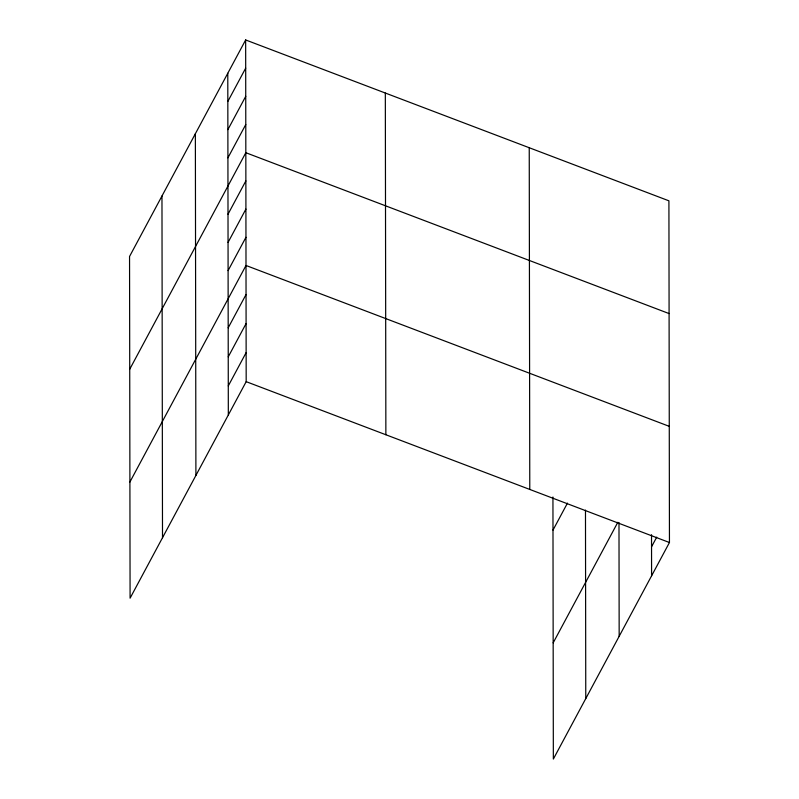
<?xml version="1.0" encoding="UTF-8"?>
<svg xmlns="http://www.w3.org/2000/svg" width="799" height="799" viewBox="0 0 799 799"><rect width="100%" height="100%" fill="white"/><g stroke="black" fill="none" stroke-linecap="round" stroke-linejoin="round"><path stroke-width="1.2" d="M245.653 39.95L129.548 256.479L130.087 598.181L246.182 381.662L245.653 39.95L668.913 200.819L669.452 542.521L553.347 759.05L552.938 497.008M227.825 101.463L245.692 68.145M227.875 129.648L245.742 96.329M227.915 157.842L245.782 124.524M129.728 369.238L245.822 152.709L669.093 313.578M228.005 214.222L245.872 180.904M228.055 242.417L245.912 209.098M228.095 270.601L245.962 237.283M129.907 482.007L246.002 265.478L669.272 426.346M228.184 327.84L246.052 294.521M228.234 356.883L246.092 323.565M228.274 385.927L246.142 352.609M552.988 530.107L567.46 503.11M553.168 642.865L617.837 522.266M651.545 546.796L656.728 537.128M246.182 381.662L669.452 542.521M651.525 534.691L651.585 575.839M618.985 522.536L619.165 636.304M585.477 510.092L585.767 698.596M529.238 147.735L529.777 489.437M385.328 93.034L385.867 434.746M227.785 73.268L228.324 414.971M195.365 133.723L195.905 475.435M161.967 196.015L162.507 537.727"/></g></svg>
